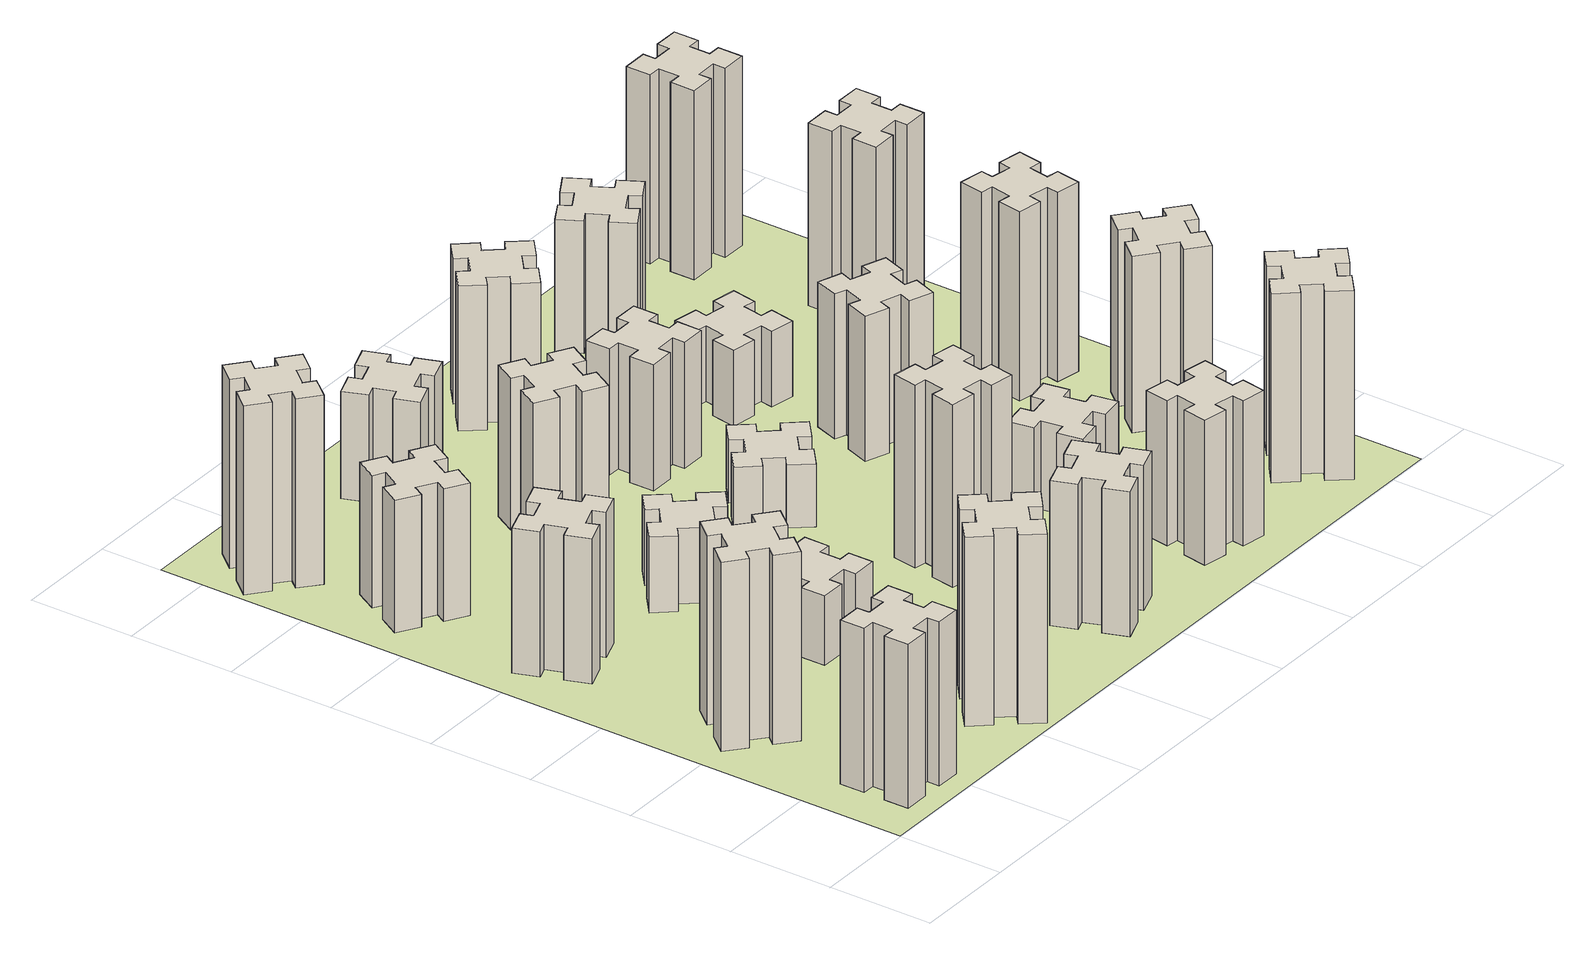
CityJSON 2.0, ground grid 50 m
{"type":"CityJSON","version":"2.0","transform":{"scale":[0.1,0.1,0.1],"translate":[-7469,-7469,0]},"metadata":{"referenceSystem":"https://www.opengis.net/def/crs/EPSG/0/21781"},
"CityObjects":{
"building1":{"type":"Building","attributes":{"class":"1000","function":"1000","usage":"1000","yearOfConstruction":2016,"roofType":"1000","measuredHeight":78,"storeysAboveGround":30,"storeysBelowGround":0},"geometry":[{"type":"Solid","lod":"1","boundaries":[[[[0,1,2,3,4,5,6,7,8,9,10,11,12,13,14,15,16,17,18,19]],[[17,16,20,21]],[[16,15,22,20]],[[15,14,23,22]],[[14,13,24,23]],[[13,12,25,24]],[[12,11,26,25]],[[11,10,27,26]],[[10,9,28,27]],[[9,8,29,28]],[[8,7,30,29]],[[7,6,31,30]],[[6,5,32,31]],[[5,4,33,32]],[[4,3,34,33]],[[3,2,35,34]],[[2,1,36,35]],[[1,0,37,36]],[[0,19,38,37]],[[19,18,39,38]],[[18,17,21,39]],[[24,25,26,27,28,29,30,31,32,33,34,35,36,37,38,39,21,20,22,23]]]]}]},
"building2":{"type":"Building","attributes":{"class":"1000","function":"1000","usage":"1000","yearOfConstruction":2016,"roofType":"1000","measuredHeight":90,"storeysAboveGround":30,"storeysBelowGround":0},"geometry":[{"type":"Solid","lod":"1","boundaries":[[[[40,41,42,43,44,45,46,47,48,49,50,51,52,53,54,55,56,57,58,59]],[[57,56,60,61]],[[56,55,62,60]],[[55,54,63,62]],[[54,53,64,63]],[[53,52,65,64]],[[52,51,66,65]],[[51,50,67,66]],[[50,49,68,67]],[[49,48,69,68]],[[48,47,70,69]],[[47,46,71,70]],[[46,45,72,71]],[[45,44,73,72]],[[44,43,74,73]],[[43,42,75,74]],[[42,41,76,75]],[[41,40,77,76]],[[40,59,78,77]],[[59,58,79,78]],[[58,57,61,79]],[[64,65,66,67,68,69,70,71,72,73,74,75,76,77,78,79,61,60,62,63]]]]}]},
"building3":{"type":"Building","attributes":{"class":"1000","function":"1000","usage":"1000","yearOfConstruction":2016,"roofType":"1000","measuredHeight":69,"storeysAboveGround":30,"storeysBelowGround":0},"geometry":[{"type":"Solid","lod":"1","boundaries":[[[[80,81,82,83,84,85,86,87,88,89,90,91,92,93,94,95,96,97,98,99]],[[97,96,100,101]],[[96,95,102,100]],[[95,94,103,102]],[[94,93,104,103]],[[93,92,105,104]],[[92,91,106,105]],[[91,90,107,106]],[[90,89,108,107]],[[89,88,109,108]],[[88,87,110,109]],[[87,86,111,110]],[[86,85,112,111]],[[85,84,113,112]],[[84,83,114,113]],[[83,82,115,114]],[[82,81,116,115]],[[81,80,117,116]],[[80,99,118,117]],[[99,98,119,118]],[[98,97,101,119]],[[104,105,106,107,108,109,110,111,112,113,114,115,116,117,118,119,101,100,102,103]]]]}]},
"building4":{"type":"Building","attributes":{"class":"1000","function":"1000","usage":"1000","yearOfConstruction":2016,"roofType":"1000","measuredHeight":63,"storeysAboveGround":30,"storeysBelowGround":0},"geometry":[{"type":"Solid","lod":"1","boundaries":[[[[120,121,122,123,124,125,126,127,128,129,130,131,132,133,134,135,136,137,138,139]],[[137,136,140,141]],[[136,135,142,140]],[[135,134,143,142]],[[134,133,144,143]],[[133,132,145,144]],[[132,131,146,145]],[[131,130,147,146]],[[130,129,148,147]],[[129,128,149,148]],[[128,127,150,149]],[[127,126,151,150]],[[126,125,152,151]],[[125,124,153,152]],[[124,123,154,153]],[[123,122,155,154]],[[122,121,156,155]],[[121,120,157,156]],[[120,139,158,157]],[[139,138,159,158]],[[138,137,141,159]],[[144,145,146,147,148,149,150,151,152,153,154,155,156,157,158,159,141,140,142,143]]]]}]},
"building5":{"type":"Building","attributes":{"class":"1000","function":"1000","usage":"1000","yearOfConstruction":2016,"roofType":"1000","measuredHeight":90,"storeysAboveGround":30,"storeysBelowGround":0},"geometry":[{"type":"Solid","lod":"1","boundaries":[[[[160,161,162,163,164,165,166,167,168,169,170,171,172,173,174,175,176,177,178,179]],[[177,176,180,181]],[[176,175,182,180]],[[175,174,183,182]],[[174,173,184,183]],[[173,172,185,184]],[[172,171,186,185]],[[171,170,187,186]],[[170,169,188,187]],[[169,168,189,188]],[[168,167,190,189]],[[167,166,191,190]],[[166,165,192,191]],[[165,164,193,192]],[[164,163,194,193]],[[163,162,195,194]],[[162,161,196,195]],[[161,160,197,196]],[[160,179,198,197]],[[179,178,199,198]],[[178,177,181,199]],[[184,185,186,187,188,189,190,191,192,193,194,195,196,197,198,199,181,180,182,183]]]]}]},
"building6":{"type":"Building","attributes":{"class":"1000","function":"1000","usage":"1000","yearOfConstruction":2016,"roofType":"1000","measuredHeight":90,"storeysAboveGround":30,"storeysBelowGround":0},"geometry":[{"type":"Solid","lod":"1","boundaries":[[[[200,201,202,203,204,205,206,207,208,209,210,211,212,213,214,215,216,217,218,219]],[[217,216,220,221]],[[216,215,222,220]],[[215,214,223,222]],[[214,213,224,223]],[[213,212,225,224]],[[212,211,226,225]],[[211,210,227,226]],[[210,209,228,227]],[[209,208,229,228]],[[208,207,230,229]],[[207,206,231,230]],[[206,205,232,231]],[[205,204,233,232]],[[204,203,234,233]],[[203,202,235,234]],[[202,201,236,235]],[[201,200,237,236]],[[200,219,238,237]],[[219,218,239,238]],[[218,217,221,239]],[[224,225,226,227,228,229,230,231,232,233,234,235,236,237,238,239,221,220,222,223]]]]}]},
"building7":{"type":"Building","attributes":{"class":"1000","function":"1000","usage":"1000","yearOfConstruction":2016,"roofType":"1000","measuredHeight":33,"storeysAboveGround":30,"storeysBelowGround":0},"geometry":[{"type":"Solid","lod":"1","boundaries":[[[[240,241,242,243,244,245,246,247,248,249,250,251,252,253,254,255,256,257,258,259]],[[257,256,260,261]],[[256,255,262,260]],[[255,254,263,262]],[[254,253,264,263]],[[253,252,265,264]],[[252,251,266,265]],[[251,250,267,266]],[[250,249,268,267]],[[249,248,269,268]],[[248,247,270,269]],[[247,246,271,270]],[[246,245,272,271]],[[245,244,273,272]],[[244,243,274,273]],[[243,242,275,274]],[[242,241,276,275]],[[241,240,277,276]],[[240,259,278,277]],[[259,258,279,278]],[[258,257,261,279]],[[264,265,266,267,268,269,270,271,272,273,274,275,276,277,278,279,261,260,262,263]]]]}]},
"building8":{"type":"Building","attributes":{"class":"1000","function":"1000","usage":"1000","yearOfConstruction":2016,"roofType":"1000","measuredHeight":36,"storeysAboveGround":30,"storeysBelowGround":0},"geometry":[{"type":"Solid","lod":"1","boundaries":[[[[280,281,282,283,284,285,286,287,288,289,290,291,292,293,294,295,296,297,298,299]],[[297,296,300,301]],[[296,295,302,300]],[[295,294,303,302]],[[294,293,304,303]],[[293,292,305,304]],[[292,291,306,305]],[[291,290,307,306]],[[290,289,308,307]],[[289,288,309,308]],[[288,287,310,309]],[[287,286,311,310]],[[286,285,312,311]],[[285,284,313,312]],[[284,283,314,313]],[[283,282,315,314]],[[282,281,316,315]],[[281,280,317,316]],[[280,299,318,317]],[[299,298,319,318]],[[298,297,301,319]],[[304,305,306,307,308,309,310,311,312,313,314,315,316,317,318,319,301,300,302,303]]]]}]},
"building9":{"type":"Building","attributes":{"class":"1000","function":"1000","usage":"1000","yearOfConstruction":2016,"roofType":"1000","measuredHeight":72,"storeysAboveGround":30,"storeysBelowGround":0},"geometry":[{"type":"Solid","lod":"1","boundaries":[[[[320,321,322,323,324,325,326,327,328,329,330,331,332,333,334,335,336,337,338,339]],[[337,336,340,341]],[[336,335,342,340]],[[335,334,343,342]],[[334,333,344,343]],[[333,332,345,344]],[[332,331,346,345]],[[331,330,347,346]],[[330,329,348,347]],[[329,328,349,348]],[[328,327,350,349]],[[327,326,351,350]],[[326,325,352,351]],[[325,324,353,352]],[[324,323,354,353]],[[323,322,355,354]],[[322,321,356,355]],[[321,320,357,356]],[[320,339,358,357]],[[339,338,359,358]],[[338,337,341,359]],[[344,345,346,347,348,349,350,351,352,353,354,355,356,357,358,359,341,340,342,343]]]]}]},
"building10":{"type":"Building","attributes":{"class":"1000","function":"1000","usage":"1000","yearOfConstruction":2016,"roofType":"1000","measuredHeight":69,"storeysAboveGround":30,"storeysBelowGround":0},"geometry":[{"type":"Solid","lod":"1","boundaries":[[[[360,361,362,363,364,365,366,367,368,369,370,371,372,373,374,375,376,377,378,379]],[[377,376,380,381]],[[376,375,382,380]],[[375,374,383,382]],[[374,373,384,383]],[[373,372,385,384]],[[372,371,386,385]],[[371,370,387,386]],[[370,369,388,387]],[[369,368,389,388]],[[368,367,390,389]],[[367,366,391,390]],[[366,365,392,391]],[[365,364,393,392]],[[364,363,394,393]],[[363,362,395,394]],[[362,361,396,395]],[[361,360,397,396]],[[360,379,398,397]],[[379,378,399,398]],[[378,377,381,399]],[[384,385,386,387,388,389,390,391,392,393,394,395,396,397,398,399,381,380,382,383]]]]}]},
"building11":{"type":"Building","attributes":{"class":"1000","function":"1000","usage":"1000","yearOfConstruction":2016,"roofType":"1000","measuredHeight":51,"storeysAboveGround":30,"storeysBelowGround":0},"geometry":[{"type":"Solid","lod":"1","boundaries":[[[[400,401,402,403,404,405,406,407,408,409,410,411,412,413,414,415,416,417,418,419]],[[417,416,420,421]],[[416,415,422,420]],[[415,414,423,422]],[[414,413,424,423]],[[413,412,425,424]],[[412,411,426,425]],[[411,410,427,426]],[[410,409,428,427]],[[409,408,429,428]],[[408,407,430,429]],[[407,406,431,430]],[[406,405,432,431]],[[405,404,433,432]],[[404,403,434,433]],[[403,402,435,434]],[[402,401,436,435]],[[401,400,437,436]],[[400,419,438,437]],[[419,418,439,438]],[[418,417,421,439]],[[424,425,426,427,428,429,430,431,432,433,434,435,436,437,438,439,421,420,422,423]]]]}]},
"building12":{"type":"Building","attributes":{"class":"1000","function":"1000","usage":"1000","yearOfConstruction":2016,"roofType":"1000","measuredHeight":87,"storeysAboveGround":30,"storeysBelowGround":0},"geometry":[{"type":"Solid","lod":"1","boundaries":[[[[440,441,442,443,444,445,446,447,448,449,450,451,452,453,454,455,456,457,458,459]],[[457,456,460,461]],[[456,455,462,460]],[[455,454,463,462]],[[454,453,464,463]],[[453,452,465,464]],[[452,451,466,465]],[[451,450,467,466]],[[450,449,468,467]],[[449,448,469,468]],[[448,447,470,469]],[[447,446,471,470]],[[446,445,472,471]],[[445,444,473,472]],[[444,443,474,473]],[[443,442,475,474]],[[442,441,476,475]],[[441,440,477,476]],[[440,459,478,477]],[[459,458,479,478]],[[458,457,461,479]],[[464,465,466,467,468,469,470,471,472,473,474,475,476,477,478,479,461,460,462,463]]]]}]},
"building13":{"type":"Building","attributes":{"class":"1000","function":"1000","usage":"1000","yearOfConstruction":2016,"roofType":"1000","measuredHeight":30,"storeysAboveGround":30,"storeysBelowGround":0},"geometry":[{"type":"Solid","lod":"1","boundaries":[[[[480,481,482,483,484,485,486,487,488,489,490,491,492,493,494,495,496,497,498,499]],[[497,496,500,501]],[[496,495,502,500]],[[495,494,503,502]],[[494,493,504,503]],[[493,492,505,504]],[[492,491,506,505]],[[491,490,507,506]],[[490,489,508,507]],[[489,488,509,508]],[[488,487,510,509]],[[487,486,511,510]],[[486,485,512,511]],[[485,484,513,512]],[[484,483,514,513]],[[483,482,515,514]],[[482,481,516,515]],[[481,480,517,516]],[[480,499,518,517]],[[499,498,519,518]],[[498,497,501,519]],[[504,505,506,507,508,509,510,511,512,513,514,515,516,517,518,519,501,500,502,503]]]]}]},
"building14":{"type":"Building","attributes":{"class":"1000","function":"1000","usage":"1000","yearOfConstruction":2016,"roofType":"1000","measuredHeight":60,"storeysAboveGround":30,"storeysBelowGround":0},"geometry":[{"type":"Solid","lod":"1","boundaries":[[[[520,521,522,523,524,525,526,527,528,529,530,531,532,533,534,535,536,537,538,539]],[[537,536,540,541]],[[536,535,542,540]],[[535,534,543,542]],[[534,533,544,543]],[[533,532,545,544]],[[532,531,546,545]],[[531,530,547,546]],[[530,529,548,547]],[[529,528,549,548]],[[528,527,550,549]],[[527,526,551,550]],[[526,525,552,551]],[[525,524,553,552]],[[524,523,554,553]],[[523,522,555,554]],[[522,521,556,555]],[[521,520,557,556]],[[520,539,558,557]],[[539,538,559,558]],[[538,537,541,559]],[[544,545,546,547,548,549,550,551,552,553,554,555,556,557,558,559,541,540,542,543]]]]}]},
"building15":{"type":"Building","attributes":{"class":"1000","function":"1000","usage":"1000","yearOfConstruction":2016,"roofType":"1000","measuredHeight":69,"storeysAboveGround":30,"storeysBelowGround":0},"geometry":[{"type":"Solid","lod":"1","boundaries":[[[[560,561,562,563,564,565,566,567,568,569,570,571,572,573,574,575,576,577,578,579]],[[577,576,580,581]],[[576,575,582,580]],[[575,574,583,582]],[[574,573,584,583]],[[573,572,585,584]],[[572,571,586,585]],[[571,570,587,586]],[[570,569,588,587]],[[569,568,589,588]],[[568,567,590,589]],[[567,566,591,590]],[[566,565,592,591]],[[565,564,593,592]],[[564,563,594,593]],[[563,562,595,594]],[[562,561,596,595]],[[561,560,597,596]],[[560,579,598,597]],[[579,578,599,598]],[[578,577,581,599]],[[584,585,586,587,588,589,590,591,592,593,594,595,596,597,598,599,581,580,582,583]]]]}]},
"building16":{"type":"Building","attributes":{"class":"1000","function":"1000","usage":"1000","yearOfConstruction":2016,"roofType":"1000","measuredHeight":69,"storeysAboveGround":30,"storeysBelowGround":0},"geometry":[{"type":"Solid","lod":"1","boundaries":[[[[600,601,602,603,604,605,606,607,608,609,610,611,612,613,614,615,616,617,618,619]],[[617,616,620,621]],[[616,615,622,620]],[[615,614,623,622]],[[614,613,624,623]],[[613,612,625,624]],[[612,611,626,625]],[[611,610,627,626]],[[610,609,628,627]],[[609,608,629,628]],[[608,607,630,629]],[[607,606,631,630]],[[606,605,632,631]],[[605,604,633,632]],[[604,603,634,633]],[[603,602,635,634]],[[602,601,636,635]],[[601,600,637,636]],[[600,619,638,637]],[[619,618,639,638]],[[618,617,621,639]],[[624,625,626,627,628,629,630,631,632,633,634,635,636,637,638,639,621,620,622,623]]]]}]},
"building17":{"type":"Building","attributes":{"class":"1000","function":"1000","usage":"1000","yearOfConstruction":2016,"roofType":"1000","measuredHeight":42,"storeysAboveGround":30,"storeysBelowGround":0},"geometry":[{"type":"Solid","lod":"1","boundaries":[[[[640,641,642,643,644,645,646,647,648,649,650,651,652,653,654,655,656,657,658,659]],[[657,656,660,661]],[[656,655,662,660]],[[655,654,663,662]],[[654,653,664,663]],[[653,652,665,664]],[[652,651,666,665]],[[651,650,667,666]],[[650,649,668,667]],[[649,648,669,668]],[[648,647,670,669]],[[647,646,671,670]],[[646,645,672,671]],[[645,644,673,672]],[[644,643,674,673]],[[643,642,675,674]],[[642,641,676,675]],[[641,640,677,676]],[[640,659,678,677]],[[659,658,679,678]],[[658,657,661,679]],[[664,665,666,667,668,669,670,671,672,673,674,675,676,677,678,679,661,660,662,663]]]]}]},
"building18":{"type":"Building","attributes":{"class":"1000","function":"1000","usage":"1000","yearOfConstruction":2016,"roofType":"1000","measuredHeight":69,"storeysAboveGround":30,"storeysBelowGround":0},"geometry":[{"type":"Solid","lod":"1","boundaries":[[[[680,681,682,683,684,685,686,687,688,689,690,691,692,693,694,695,696,697,698,699]],[[697,696,700,701]],[[696,695,702,700]],[[695,694,703,702]],[[694,693,704,703]],[[693,692,705,704]],[[692,691,706,705]],[[691,690,707,706]],[[690,689,708,707]],[[689,688,709,708]],[[688,687,710,709]],[[687,686,711,710]],[[686,685,712,711]],[[685,684,713,712]],[[684,683,714,713]],[[683,682,715,714]],[[682,681,716,715]],[[681,680,717,716]],[[680,699,718,717]],[[699,698,719,718]],[[698,697,701,719]],[[704,705,706,707,708,709,710,711,712,713,714,715,716,717,718,719,701,700,702,703]]]]}]},
"building19":{"type":"Building","attributes":{"class":"1000","function":"1000","usage":"1000","yearOfConstruction":2016,"roofType":"1000","measuredHeight":36,"storeysAboveGround":30,"storeysBelowGround":0},"geometry":[{"type":"Solid","lod":"1","boundaries":[[[[720,721,722,723,724,725,726,727,728,729,730,731,732,733,734,735,736,737,738,739]],[[737,736,740,741]],[[736,735,742,740]],[[735,734,743,742]],[[734,733,744,743]],[[733,732,745,744]],[[732,731,746,745]],[[731,730,747,746]],[[730,729,748,747]],[[729,728,749,748]],[[728,727,750,749]],[[727,726,751,750]],[[726,725,752,751]],[[725,724,753,752]],[[724,723,754,753]],[[723,722,755,754]],[[722,721,756,755]],[[721,720,757,756]],[[720,739,758,757]],[[739,738,759,758]],[[738,737,741,759]],[[744,745,746,747,748,749,750,751,752,753,754,755,756,757,758,759,741,740,742,743]]]]}]},
"building20":{"type":"Building","attributes":{"class":"1000","function":"1000","usage":"1000","yearOfConstruction":2016,"roofType":"1000","measuredHeight":90,"storeysAboveGround":30,"storeysBelowGround":0},"geometry":[{"type":"Solid","lod":"1","boundaries":[[[[760,761,762,763,764,765,766,767,768,769,770,771,772,773,774,775,776,777,778,779]],[[777,776,780,781]],[[776,775,782,780]],[[775,774,783,782]],[[774,773,784,783]],[[773,772,785,784]],[[772,771,786,785]],[[771,770,787,786]],[[770,769,788,787]],[[769,768,789,788]],[[768,767,790,789]],[[767,766,791,790]],[[766,765,792,791]],[[765,764,793,792]],[[764,763,794,793]],[[763,762,795,794]],[[762,761,796,795]],[[761,760,797,796]],[[760,779,798,797]],[[779,778,799,798]],[[778,777,781,799]],[[784,785,786,787,788,789,790,791,792,793,794,795,796,797,798,799,781,780,782,783]]]]}]},
"building21":{"type":"Building","attributes":{"class":"1000","function":"1000","usage":"1000","yearOfConstruction":2016,"roofType":"1000","measuredHeight":63,"storeysAboveGround":30,"storeysBelowGround":0},"geometry":[{"type":"Solid","lod":"1","boundaries":[[[[800,801,802,803,804,805,806,807,808,809,810,811,812,813,814,815,816,817,818,819]],[[817,816,820,821]],[[816,815,822,820]],[[815,814,823,822]],[[814,813,824,823]],[[813,812,825,824]],[[812,811,826,825]],[[811,810,827,826]],[[810,809,828,827]],[[809,808,829,828]],[[808,807,830,829]],[[807,806,831,830]],[[806,805,832,831]],[[805,804,833,832]],[[804,803,834,833]],[[803,802,835,834]],[[802,801,836,835]],[[801,800,837,836]],[[800,819,838,837]],[[819,818,839,838]],[[818,817,821,839]],[[824,825,826,827,828,829,830,831,832,833,834,835,836,837,838,839,821,820,822,823]]]]}]},
"building22":{"type":"Building","attributes":{"class":"1000","function":"1000","usage":"1000","yearOfConstruction":2016,"roofType":"1000","measuredHeight":84,"storeysAboveGround":30,"storeysBelowGround":0},"geometry":[{"type":"Solid","lod":"1","boundaries":[[[[840,841,842,843,844,845,846,847,848,849,850,851,852,853,854,855,856,857,858,859]],[[857,856,860,861]],[[856,855,862,860]],[[855,854,863,862]],[[854,853,864,863]],[[853,852,865,864]],[[852,851,866,865]],[[851,850,867,866]],[[850,849,868,867]],[[849,848,869,868]],[[848,847,870,869]],[[847,846,871,870]],[[846,845,872,871]],[[845,844,873,872]],[[844,843,874,873]],[[843,842,875,874]],[[842,841,876,875]],[[841,840,877,876]],[[840,859,878,877]],[[859,858,879,878]],[[858,857,861,879]],[[864,865,866,867,868,869,870,871,872,873,874,875,876,877,878,879,861,860,862,863]]]]}]},
"building23":{"type":"Building","attributes":{"class":"1000","function":"1000","usage":"1000","yearOfConstruction":2016,"roofType":"1000","measuredHeight":90,"storeysAboveGround":30,"storeysBelowGround":0},"geometry":[{"type":"Solid","lod":"1","boundaries":[[[[880,881,882,883,884,885,886,887,888,889,890,891,892,893,894,895,896,897,898,899]],[[897,896,900,901]],[[896,895,902,900]],[[895,894,903,902]],[[894,893,904,903]],[[893,892,905,904]],[[892,891,906,905]],[[891,890,907,906]],[[890,889,908,907]],[[889,888,909,908]],[[888,887,910,909]],[[887,886,911,910]],[[886,885,912,911]],[[885,884,913,912]],[[884,883,914,913]],[[883,882,915,914]],[[882,881,916,915]],[[881,880,917,916]],[[880,899,918,917]],[[899,898,919,918]],[[898,897,901,919]],[[904,905,906,907,908,909,910,911,912,913,914,915,916,917,918,919,901,900,902,903]]]]}]},
"building24":{"type":"Building","attributes":{"class":"1000","function":"1000","usage":"1000","yearOfConstruction":2016,"roofType":"1000","measuredHeight":87,"storeysAboveGround":30,"storeysBelowGround":0},"geometry":[{"type":"Solid","lod":"1","boundaries":[[[[920,921,922,923,924,925,926,927,928,929,930,931,932,933,934,935,936,937,938,939]],[[937,936,940,941]],[[936,935,942,940]],[[935,934,943,942]],[[934,933,944,943]],[[933,932,945,944]],[[932,931,946,945]],[[931,930,947,946]],[[930,929,948,947]],[[929,928,949,948]],[[928,927,950,949]],[[927,926,951,950]],[[926,925,952,951]],[[925,924,953,952]],[[924,923,954,953]],[[923,922,955,954]],[[922,921,956,955]],[[921,920,957,956]],[[920,939,958,957]],[[939,938,959,958]],[[938,937,941,959]],[[944,945,946,947,948,949,950,951,952,953,954,955,956,957,958,959,941,940,942,943]]]]}]},
"building25":{"type":"Building","attributes":{"class":"1000","function":"1000","usage":"1000","yearOfConstruction":2016,"roofType":"1000","measuredHeight":90,"storeysAboveGround":30,"storeysBelowGround":0},"geometry":[{"type":"Solid","lod":"1","boundaries":[[[[960,961,962,963,964,965,966,967,968,969,970,971,972,973,974,975,976,977,978,979]],[[977,976,980,981]],[[976,975,982,980]],[[975,974,983,982]],[[974,973,984,983]],[[973,972,985,984]],[[972,971,986,985]],[[971,970,987,986]],[[970,969,988,987]],[[969,968,989,988]],[[968,967,990,989]],[[967,966,991,990]],[[966,965,992,991]],[[965,964,993,992]],[[964,963,994,993]],[[963,962,995,994]],[[962,961,996,995]],[[961,960,997,996]],[[960,979,998,997]],[[979,978,999,998]],[[978,977,981,999]],[[984,985,986,987,988,989,990,991,992,993,994,995,996,997,998,999,981,980,982,983]]]]}]},
"landuse1":{"type":"LandUse","attributes":{"name":"plot1","function":"1010"},"geometry":[{"type":"MultiSurface","lod":"1","boundaries":[[[1000,1001,1002,1003]]]}]}
},
"vertices":[
[265,325,0],[265,225,0],[205,225,0],[205,105,0],[325,105,0],[325,165,0],[425,165,0],[425,105,0],[545,105,0],[545,225,0],[485,225,0],[485,325,0],[545,325,0],[545,445,0],[425,445,0],[425,385,0],[325,385,0],[325,445,0],[205,445,0],[205,325,0],[325,385,780],[325,445,780],[425,385,780],[425,445,780],[545,445,780],[545,325,780],[485,325,780],[485,225,780],[545,225,780],[545,105,780],[425,105,780],[425,165,780],[325,165,780],[325,105,780],[205,105,780],[205,225,780],[265,225,780],[265,325,780],[205,325,780],[205,445,780],
[484,1067,0],[408,1132,0],[446,1178,0],[354,1255,0],[277,1163,0],[323,1124,0],[259,1048,0],[213,1086,0],[136,994,0],[228,917,0],[266,963,0],[343,899,0],[304,853,0],[396,776,0],[473,868,0],[427,906,0],[492,983,0],[538,944,0],[615,1036,0],[523,1113,0],[492,983,900],[538,944,900],[427,906,900],[473,868,900],[396,776,900],[304,853,900],[343,899,900],[266,963,900],[228,917,900],[136,994,900],[213,1086,900],[259,1048,900],[323,1124,900],[277,1163,900],[354,1255,900],[446,1178,900],[408,1132,900],[484,1067,900],[523,1113,900],[615,1036,900],
[366,1835,0],[460,1869,0],[480,1813,0],[593,1854,0],[552,1967,0],[496,1946,0],[462,2040,0],[518,2060,0],[477,2173,0],[364,2132,0],[385,2076,0],[291,2042,0],[270,2098,0],[157,2057,0],[199,1944,0],[255,1965,0],[289,1871,0],[233,1850,0],[274,1737,0],[387,1779,0],[289,1871,690],[233,1850,690],[255,1965,690],[199,1944,690],[157,2057,690],[270,2098,690],[291,2042,690],[385,2076,690],[364,2132,690],[477,2173,690],[518,2060,690],[462,2040,690],[496,1946,690],[552,1967,690],[593,1854,690],[480,1813,690],[460,1869,690],[366,1835,690],[387,1779,690],[274,1737,690],
[446,2597,0],[496,2684,0],[548,2654,0],[608,2758,0],[504,2818,0],[474,2766,0],[387,2816,0],[417,2868,0],[313,2928,0],[253,2824,0],[305,2794,0],[255,2707,0],[203,2737,0],[143,2633,0],[247,2573,0],[277,2625,0],[364,2575,0],[334,2523,0],[438,2463,0],[498,2567,0],[364,2575,630],[334,2523,630],[277,2625,630],[247,2573,630],[143,2633,630],[203,2737,630],[255,2707,630],[305,2794,630],[253,2824,630],[313,2928,630],[417,2868,630],[387,2816,630],[474,2766,630],[504,2818,630],[608,2758,630],[548,2654,630],[496,2684,630],[446,2597,630],[498,2567,630],[438,2463,630],
[999,243,0],[1063,166,0],[1017,128,0],[1094,36,0],[1186,113,0],[1148,159,0],[1224,223,0],[1263,177,0],[1355,254,0],[1278,346,0],[1232,308,0],[1167,384,0],[1213,423,0],[1136,515,0],[1044,438,0],[1083,392,0],[1006,327,0],[968,373,0],[876,296,0],[953,204,0],[1006,327,900],[968,373,900],[1083,392,900],[1044,438,900],[1136,515,900],[1213,423,900],[1167,384,900],[1232,308,900],[1278,346,900],[1355,254,900],[1263,177,900],[1224,223,900],[1148,159,900],[1186,113,900],[1094,36,900],[1017,128,900],[1063,166,900],[999,243,900],[953,204,900],[876,296,900],
[384,3387,0],[308,3452,0],[346,3498,0],[254,3575,0],[177,3483,0],[223,3444,0],[159,3368,0],[113,3406,0],[36,3314,0],[128,3237,0],[166,3283,0],[243,3219,0],[204,3173,0],[296,3096,0],[373,3188,0],[327,3226,0],[392,3303,0],[438,3264,0],[515,3356,0],[423,3433,0],[392,3303,900],[438,3264,900],[327,3226,900],[373,3188,900],[296,3096,900],[204,3173,900],[243,3219,900],[166,3283,900],[128,3237,900],[36,3314,900],[113,3406,900],[159,3368,900],[223,3444,900],[177,3483,900],[254,3575,900],[346,3498,900],[308,3452,900],[384,3387,900],[423,3433,900],[515,3356,900],
[1065,1105,0],[1165,1105,0],[1165,1045,0],[1285,1045,0],[1285,1165,0],[1225,1165,0],[1225,1265,0],[1285,1265,0],[1285,1385,0],[1165,1385,0],[1165,1325,0],[1065,1325,0],[1065,1385,0],[945,1385,0],[945,1265,0],[1005,1265,0],[1005,1165,0],[945,1165,0],[945,1045,0],[1065,1045,0],[1005,1165,330],[945,1165,330],[1005,1265,330],[945,1265,330],[945,1385,330],[1065,1385,330],[1065,1325,330],[1165,1325,330],[1165,1385,330],[1285,1385,330],[1285,1265,330],[1225,1265,330],[1225,1165,330],[1285,1165,330],[1285,1045,330],[1165,1045,330],[1165,1105,330],[1065,1105,330],[1065,1045,330],[945,1045,330],
[1083,1972,0],[1006,1907,0],[968,1953,0],[876,1876,0],[953,1784,0],[999,1823,0],[1063,1746,0],[1017,1708,0],[1094,1616,0],[1186,1693,0],[1148,1739,0],[1224,1803,0],[1263,1757,0],[1355,1834,0],[1278,1926,0],[1232,1888,0],[1167,1964,0],[1213,2003,0],[1136,2095,0],[1044,2018,0],[1167,1964,360],[1213,2003,360],[1232,1888,360],[1278,1926,360],[1355,1834,360],[1263,1757,360],[1224,1803,360],[1148,1739,360],[1186,1693,360],[1094,1616,360],[1017,1708,360],[1063,1746,360],[999,1823,360],[953,1784,360],[876,1876,360],[968,1953,360],[1006,1907,360],[1083,1972,360],[1044,2018,360],[1136,2095,360],
[1314,2666,0],[1227,2716,0],[1257,2768,0],[1153,2828,0],[1093,2724,0],[1145,2694,0],[1095,2607,0],[1043,2637,0],[983,2533,0],[1087,2473,0],[1117,2525,0],[1204,2475,0],[1174,2423,0],[1278,2363,0],[1338,2467,0],[1286,2497,0],[1336,2584,0],[1388,2554,0],[1448,2658,0],[1344,2718,0],[1336,2584,720],[1388,2554,720],[1286,2497,720],[1338,2467,720],[1278,2363,720],[1174,2423,720],[1204,2475,720],[1117,2525,720],[1087,2473,720],[983,2533,720],[1043,2637,720],[1095,2607,720],[1145,2694,720],[1093,2724,720],[1153,2828,720],[1257,2768,720],[1227,2716,720],[1314,2666,720],[1344,2718,720],[1448,2658,720],
[1965,496,0],[1871,462,0],[1850,518,0],[1737,477,0],[1779,364,0],[1835,385,0],[1869,291,0],[1813,270,0],[1854,157,0],[1967,199,0],[1946,255,0],[2040,289,0],[2060,233,0],[2173,274,0],[2132,387,0],[2076,366,0],[2042,460,0],[2098,480,0],[2057,593,0],[1944,552,0],[2042,460,690],[2098,480,690],[2076,366,690],[2132,387,690],[2173,274,690],[2060,233,690],[2040,289,690],[1946,255,690],[1967,199,690],[1854,157,690],[1813,270,690],[1869,291,690],[1835,385,690],[1779,364,690],[1737,477,690],[1850,518,690],[1871,462,690],[1965,496,690],[1944,552,690],[2057,593,690],
[1125,3456,0],[1031,3422,0],[1010,3478,0],[897,3437,0],[939,3324,0],[995,3345,0],[1029,3251,0],[973,3230,0],[1014,3117,0],[1127,3159,0],[1106,3215,0],[1200,3249,0],[1220,3193,0],[1333,3234,0],[1292,3347,0],[1236,3326,0],[1202,3420,0],[1258,3440,0],[1217,3553,0],[1104,3512,0],[1202,3420,510],[1258,3440,510],[1236,3326,510],[1292,3347,510],[1333,3234,510],[1220,3193,510],[1200,3249,510],[1106,3215,510],[1127,3159,510],[1014,3117,510],[973,3230,510],[1029,3251,510],[995,3345,510],[939,3324,510],[897,3437,510],[1010,3478,510],[1031,3422,510],[1125,3456,510],[1104,3512,510],[1217,3553,510],
[2055,1047,0],[2072,1145,0],[2131,1135,0],[2152,1253,0],[2034,1274,0],[2024,1215,0],[1925,1232,0],[1936,1291,0],[1817,1312,0],[1797,1194,0],[1856,1184,0],[1838,1085,0],[1779,1096,0],[1758,977,0],[1877,957,0],[1887,1016,0],[1985,998,0],[1975,939,0],[2093,918,0],[2114,1037,0],[1985,998,870],[1975,939,870],[1887,1016,870],[1877,957,870],[1758,977,870],[1779,1096,870],[1838,1085,870],[1856,1184,870],[1797,1194,870],[1817,1312,870],[1936,1291,870],[1925,1232,870],[2024,1215,870],[2034,1274,870],[2152,1253,870],[2131,1135,870],[2072,1145,870],[2055,1047,870],[2114,1037,870],[2093,918,870],
[1972,1988,0],[1907,2064,0],[1953,2103,0],[1876,2195,0],[1784,2118,0],[1823,2072,0],[1746,2007,0],[1708,2053,0],[1616,1976,0],[1693,1884,0],[1739,1923,0],[1803,1846,0],[1757,1808,0],[1834,1716,0],[1926,1793,0],[1888,1839,0],[1964,1903,0],[2003,1857,0],[2095,1934,0],[2018,2026,0],[1964,1903,300],[2003,1857,300],[1888,1839,300],[1926,1793,300],[1834,1716,300],[1757,1808,300],[1803,1846,300],[1739,1923,300],[1693,1884,300],[1616,1976,300],[1708,2053,300],[1746,2007,300],[1823,2072,300],[1784,2118,300],[1876,2195,300],[1953,2103,300],[1907,2064,300],[1972,1988,300],[2018,2026,300],[2095,1934,300],
[1905,2705,0],[1805,2705,0],[1805,2765,0],[1685,2765,0],[1685,2645,0],[1745,2645,0],[1745,2545,0],[1685,2545,0],[1685,2425,0],[1805,2425,0],[1805,2485,0],[1905,2485,0],[1905,2425,0],[2025,2425,0],[2025,2545,0],[1965,2545,0],[1965,2645,0],[2025,2645,0],[2025,2765,0],[1905,2765,0],[1965,2645,600],[2025,2645,600],[1965,2545,600],[2025,2545,600],[2025,2425,600],[1905,2425,600],[1905,2485,600],[1805,2485,600],[1805,2425,600],[1685,2425,600],[1685,2545,600],[1745,2545,600],[1745,2645,600],[1685,2645,600],[1685,2765,600],[1805,2765,600],[1805,2705,600],[1905,2705,600],[1905,2765,600],[2025,2765,600],
[2596,444,0],[2578,345,0],[2519,356,0],[2498,237,0],[2617,217,0],[2627,276,0],[2725,258,0],[2715,199,0],[2833,178,0],[2854,297,0],[2795,307,0],[2812,405,0],[2871,395,0],[2892,513,0],[2774,534,0],[2764,475,0],[2665,492,0],[2676,551,0],[2557,572,0],[2537,454,0],[2665,492,690],[2676,551,690],[2764,475,690],[2774,534,690],[2892,513,690],[2871,395,690],[2812,405,690],[2795,307,690],[2854,297,690],[2833,178,690],[2715,199,690],[2725,258,690],[2627,276,690],[2617,217,690],[2498,237,690],[2519,356,690],[2578,345,690],[2596,444,690],[2537,454,690],[2557,572,690],
[1888,3219,0],[1964,3283,0],[2003,3237,0],[2095,3314,0],[2018,3406,0],[1972,3368,0],[1907,3444,0],[1953,3483,0],[1876,3575,0],[1784,3498,0],[1823,3452,0],[1746,3387,0],[1708,3433,0],[1616,3356,0],[1693,3264,0],[1739,3303,0],[1803,3226,0],[1757,3188,0],[1834,3096,0],[1926,3173,0],[1803,3226,690],[1757,3188,690],[1739,3303,690],[1693,3264,690],[1616,3356,690],[1708,3433,690],[1746,3387,690],[1823,3452,690],[1784,3498,690],[1876,3575,690],[1953,3483,690],[1907,3444,690],[1972,3368,690],[2018,3406,690],[2095,3314,690],[2003,3237,690],[1964,3283,690],[1888,3219,690],[1926,3173,690],[1834,3096,690],
[2625,1132,0],[2527,1115,0],[2517,1174,0],[2398,1153,0],[2419,1035,0],[2478,1045,0],[2496,947,0],[2437,937,0],[2457,818,0],[2576,839,0],[2565,898,0],[2664,916,0],[2674,857,0],[2792,877,0],[2771,996,0],[2712,985,0],[2695,1084,0],[2754,1094,0],[2733,1212,0],[2615,1191,0],[2695,1084,420],[2754,1094,420],[2712,985,420],[2771,996,420],[2792,877,420],[2674,857,420],[2664,916,420],[2565,898,420],[2576,839,420],[2457,818,420],[2437,937,420],[2496,947,420],[2478,1045,420],[2419,1035,420],[2398,1153,420],[2517,1174,420],[2527,1115,420],[2625,1132,420],[2615,1191,420],[2733,1212,420],
[2682,1871,0],[2716,1965,0],[2772,1944,0],[2813,2057,0],[2700,2098,0],[2680,2042,0],[2586,2076,0],[2607,2132,0],[2494,2173,0],[2453,2060,0],[2509,2040,0],[2475,1946,0],[2419,1967,0],[2377,1854,0],[2490,1813,0],[2511,1869,0],[2605,1835,0],[2584,1779,0],[2697,1737,0],[2738,1850,0],[2605,1835,690],[2584,1779,690],[2511,1869,690],[2490,1813,690],[2377,1854,690],[2419,1967,690],[2475,1946,690],[2509,2040,690],[2453,2060,690],[2494,2173,690],[2607,2132,690],[2586,2076,690],[2680,2042,690],[2700,2098,690],[2813,2057,690],[2772,1944,690],[2716,1965,690],[2682,1871,690],[2738,1850,690],[2697,1737,690],
[2564,2695,0],[2465,2712,0],[2476,2771,0],[2357,2792,0],[2337,2674,0],[2396,2664,0],[2378,2565,0],[2319,2576,0],[2298,2457,0],[2417,2437,0],[2427,2496,0],[2525,2478,0],[2515,2419,0],[2633,2398,0],[2654,2517,0],[2595,2527,0],[2612,2625,0],[2671,2615,0],[2692,2733,0],[2574,2754,0],[2612,2625,360],[2671,2615,360],[2595,2527,360],[2654,2517,360],[2633,2398,360],[2515,2419,360],[2525,2478,360],[2427,2496,360],[2417,2437,360],[2298,2457,360],[2319,2576,360],[2378,2565,360],[2396,2664,360],[2337,2674,360],[2357,2792,360],[2476,2771,360],[2465,2712,360],[2564,2695,360],[2574,2754,360],[2692,2733,360],
[3468,259,0],[3544,323,0],[3583,277,0],[3675,354,0],[3598,446,0],[3552,408,0],[3487,484,0],[3533,523,0],[3456,615,0],[3364,538,0],[3403,492,0],[3326,427,0],[3288,473,0],[3196,396,0],[3273,304,0],[3319,343,0],[3383,266,0],[3337,228,0],[3414,136,0],[3506,213,0],[3383,266,900],[3337,228,900],[3319,343,900],[3273,304,900],[3196,396,900],[3288,473,900],[3326,427,900],[3403,492,900],[3364,538,900],[3456,615,900],[3533,523,900],[3487,484,900],[3552,408,900],[3598,446,900],[3675,354,900],[3583,277,900],[3544,323,900],[3468,259,900],[3506,213,900],[3414,136,900],
[2716,3347,0],[2666,3434,0],[2718,3464,0],[2658,3568,0],[2554,3508,0],[2584,3456,0],[2497,3406,0],[2467,3458,0],[2363,3398,0],[2423,3294,0],[2475,3324,0],[2525,3237,0],[2473,3207,0],[2533,3103,0],[2637,3163,0],[2607,3215,0],[2694,3265,0],[2724,3213,0],[2828,3273,0],[2768,3377,0],[2694,3265,630],[2724,3213,630],[2607,3215,630],[2637,3163,630],[2533,3103,630],[2473,3207,630],[2525,3237,630],[2475,3324,630],[2423,3294,630],[2363,3398,630],[2467,3458,630],[2497,3406,630],[2584,3456,630],[2554,3508,630],[2658,3568,630],[2718,3464,630],[2666,3434,630],[2716,3347,630],[2768,3377,630],[2828,3273,630],
[3487,1006,0],[3552,1083,0],[3598,1044,0],[3675,1136,0],[3583,1213,0],[3544,1167,0],[3468,1232,0],[3506,1278,0],[3414,1355,0],[3337,1263,0],[3383,1224,0],[3319,1148,0],[3273,1186,0],[3196,1094,0],[3288,1017,0],[3326,1063,0],[3403,999,0],[3364,953,0],[3456,876,0],[3533,968,0],[3403,999,840],[3364,953,840],[3326,1063,840],[3288,1017,840],[3196,1094,840],[3273,1186,840],[3319,1148,840],[3383,1224,840],[3337,1263,840],[3414,1355,840],[3506,1278,840],[3468,1232,840],[3544,1167,840],[3583,1213,840],[3675,1136,840],[3598,1044,840],[3552,1083,840],[3487,1006,840],[3533,968,840],[3456,876,840],
[3267,1656,0],[3365,1638,0],[3355,1579,0],[3473,1558,0],[3494,1677,0],[3435,1687,0],[3452,1785,0],[3511,1775,0],[3532,1893,0],[3414,1914,0],[3404,1855,0],[3305,1872,0],[3316,1931,0],[3197,1952,0],[3177,1834,0],[3236,1824,0],[3218,1725,0],[3159,1736,0],[3138,1617,0],[3257,1597,0],[3218,1725,900],[3159,1736,900],[3236,1824,900],[3177,1834,900],[3197,1952,900],[3316,1931,900],[3305,1872,900],[3404,1855,900],[3414,1914,900],[3532,1893,900],[3511,1775,900],[3452,1785,900],[3435,1687,900],[3494,1677,900],[3473,1558,900],[3355,1579,900],[3365,1638,900],[3267,1656,900],[3257,1597,900],[3138,1617,900],
[3485,2705,0],[3385,2705,0],[3385,2765,0],[3265,2765,0],[3265,2645,0],[3325,2645,0],[3325,2545,0],[3265,2545,0],[3265,2425,0],[3385,2425,0],[3385,2485,0],[3485,2485,0],[3485,2425,0],[3605,2425,0],[3605,2545,0],[3545,2545,0],[3545,2645,0],[3605,2645,0],[3605,2765,0],[3485,2765,0],[3545,2645,870],[3605,2645,870],[3545,2545,870],[3605,2545,870],[3605,2425,870],[3485,2425,870],[3485,2485,870],[3385,2485,870],[3385,2425,870],[3265,2425,870],[3265,2545,870],[3325,2545,870],[3325,2645,870],[3265,2645,870],[3265,2765,870],[3385,2765,870],[3385,2705,870],[3485,2705,870],[3485,2765,870],[3605,2765,870],
[3285,3325,0],[3385,3325,0],[3385,3265,0],[3505,3265,0],[3505,3385,0],[3445,3385,0],[3445,3485,0],[3505,3485,0],[3505,3605,0],[3385,3605,0],[3385,3545,0],[3285,3545,0],[3285,3605,0],[3165,3605,0],[3165,3485,0],[3225,3485,0],[3225,3385,0],[3165,3385,0],[3165,3265,0],[3285,3265,0],[3225,3385,900],[3165,3385,900],[3225,3485,900],[3165,3485,900],[3165,3605,900],[3285,3605,900],[3285,3545,900],[3385,3545,900],[3385,3605,900],[3505,3605,900],[3505,3485,900],[3445,3485,900],[3445,3385,900],[3505,3385,900],[3505,3265,900],[3385,3265,900],[3385,3325,900],[3285,3325,900],[3285,3265,900],[3165,3265,900],
[5,3705,0],[3705,3705,0],[3705,5,0],[5,5,0]
]}
